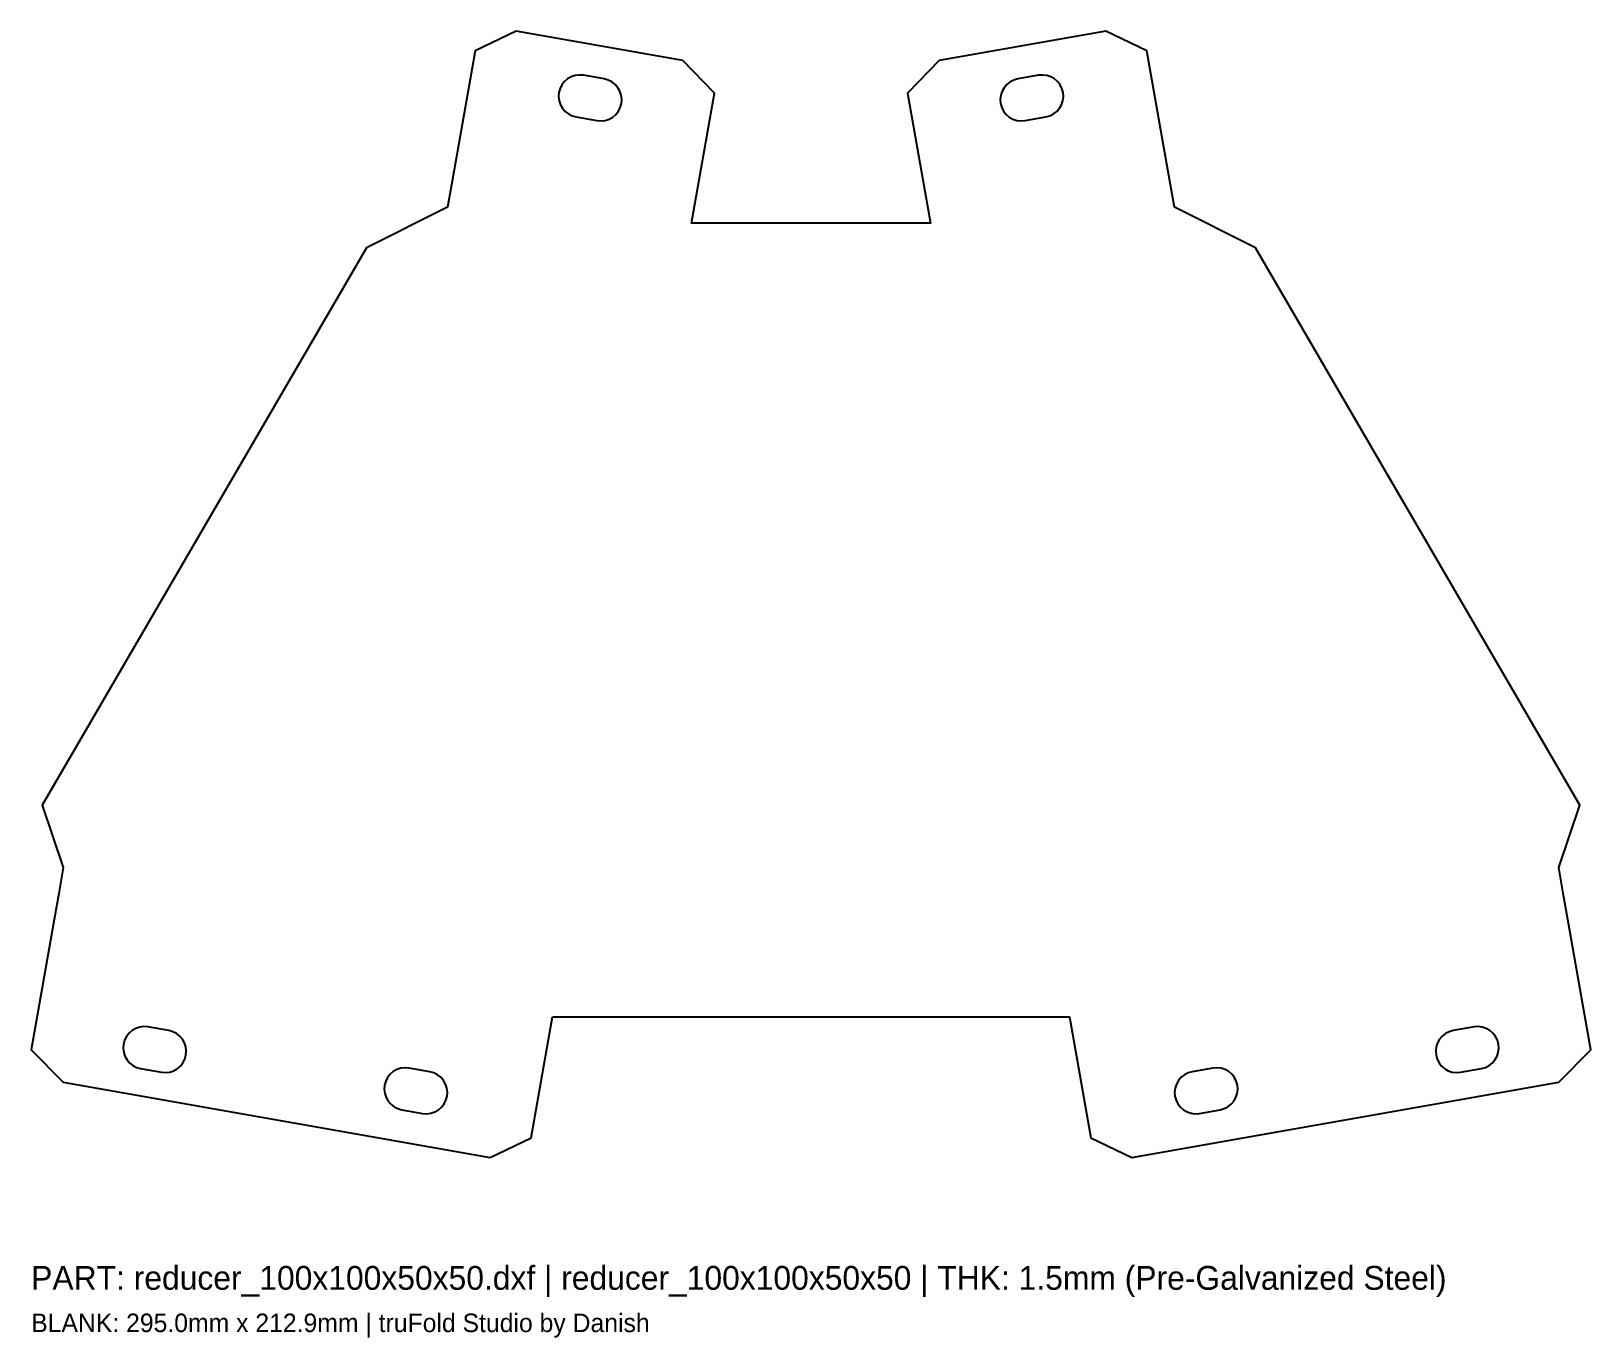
# Model space of a CAD drawing. Header units: millimetres. Extents: x 0 to 295, y -34 to 213.
import ezdxf

# ---------------------------------------------------------------- set-up
doc = ezdxf.new("R2010")
doc.units = ezdxf.units.MM
doc.layers.add('HOLES', color=7, linetype='CONTINUOUS')
doc.layers.add('OUTLINE', color=7, linetype='CONTINUOUS')

msp = doc.modelspace()

# ---------------------------------------------------------------- linework, layer by layer
at = {"layer": 'HOLES'}
for points in [[(104.454, 204.601), (103.672, 204.661), (102.894, 204.567), (102.148, 204.323), (101.465, 203.939), (100.87, 203.428), (100.386, 202.811), (100.031, 202.112), (99.82, 201.357), (99.76, 200.575), (99.854, 199.796), (100.098, 199.051), (100.483, 198.368), (100.993, 197.773), (101.61, 197.289), (102.31, 196.934), (103.065, 196.723), (107.004, 196.028), (107.786, 195.969), (108.564, 196.062), (109.31, 196.306), (109.993, 196.691), (110.588, 197.202), (111.072, 197.818), (111.427, 198.518), (111.638, 199.273), (111.698, 200.055), (111.604, 200.833), (111.36, 201.579), (110.975, 202.262), (110.465, 202.857), (109.848, 203.341), (109.148, 203.696), (108.393, 203.907)], [(191.924, 196.723), (192.679, 196.934), (193.379, 197.289), (193.996, 197.773), (194.506, 198.368), (194.891, 199.051), (195.135, 199.796), (195.229, 200.575), (195.169, 201.357), (194.958, 202.112), (194.603, 202.811), (194.119, 203.428), (193.524, 203.939), (192.841, 204.323), (192.095, 204.567), (191.317, 204.661), (190.535, 204.601), (186.596, 203.907), (185.841, 203.696), (185.141, 203.341), (184.524, 202.857), (184.014, 202.262), (183.629, 201.579), (183.385, 200.833), (183.291, 200.055), (183.351, 199.273), (183.562, 198.518), (183.917, 197.818), (184.401, 197.202), (184.996, 196.691), (185.679, 196.306), (186.425, 196.062), (187.203, 195.969), (187.985, 196.028)], [(22.093, 24.693), (21.311, 24.753), (20.533, 24.659), (19.788, 24.415), (19.104, 24.031), (18.509, 23.52), (18.025, 22.903), (17.671, 22.204), (17.459, 21.449), (17.4, 20.667), (17.493, 19.888), (17.737, 19.143), (18.122, 18.46), (18.633, 17.865), (19.249, 17.381), (19.949, 17.026), (20.704, 16.815), (24.643, 16.12), (25.425, 16.061), (26.204, 16.154), (26.949, 16.398), (27.632, 16.783), (28.227, 17.294), (28.711, 17.91), (29.066, 18.61), (29.277, 19.365), (29.337, 20.147), (29.243, 20.925), (28.999, 21.671), (28.615, 22.354), (28.104, 22.949), (27.487, 23.433), (26.788, 23.788), (26.032, 23.999)], [(274.285, 16.815), (275.04, 17.026), (275.739, 17.381), (276.356, 17.865), (276.867, 18.46), (277.252, 19.143), (277.495, 19.888), (277.589, 20.667), (277.53, 21.449), (277.318, 22.204), (276.964, 22.903), (276.48, 23.52), (275.885, 24.031), (275.201, 24.415), (274.456, 24.659), (273.678, 24.753), (272.896, 24.693), (268.956, 23.999), (268.201, 23.788), (267.502, 23.433), (266.885, 22.949), (266.374, 22.354), (265.99, 21.671), (265.746, 20.925), (265.652, 20.147), (265.712, 19.365), (265.923, 18.61), (266.277, 17.91), (266.762, 17.294), (267.357, 16.783), (268.04, 16.398), (268.785, 16.154), (269.564, 16.061), (270.346, 16.12)], [(71.484, 16.914), (70.703, 16.974), (69.924, 16.88), (69.179, 16.636), (68.496, 16.252), (67.9, 15.741), (67.416, 15.124), (67.062, 14.425), (66.851, 13.67), (66.791, 12.888), (66.885, 12.109), (67.129, 11.364), (67.513, 10.681), (68.024, 10.086), (68.641, 9.601), (69.34, 9.247), (70.095, 9.036), (74.034, 8.341), (74.816, 8.281), (75.595, 8.375), (76.34, 8.619), (77.023, 9.004), (77.618, 9.514), (78.103, 10.131), (78.457, 10.831), (78.668, 11.586), (78.728, 12.368), (78.634, 13.146), (78.39, 13.891), (78.006, 14.575), (77.495, 15.17), (76.878, 15.654), (76.179, 16.008), (75.424, 16.22)], [(224.894, 9.036), (225.649, 9.247), (226.348, 9.601), (226.965, 10.086), (227.476, 10.681), (227.86, 11.364), (228.104, 12.109), (228.198, 12.888), (228.138, 13.67), (227.927, 14.425), (227.573, 15.124), (227.089, 15.741), (226.493, 16.252), (225.81, 16.636), (225.065, 16.88), (224.286, 16.974), (223.505, 16.914), (219.565, 16.22), (218.81, 16.008), (218.111, 15.654), (217.494, 15.17), (216.983, 14.575), (216.599, 13.891), (216.355, 13.146), (216.261, 12.368), (216.321, 11.586), (216.532, 10.831), (216.886, 10.131), (217.37, 9.514), (217.966, 9.004), (218.649, 8.619), (219.394, 8.375), (220.173, 8.281), (220.955, 8.341)]]:
    msp.add_lwpolyline(points, close=True, dxfattribs=at)
at = {"layer": 'OUTLINE'}
msp.add_lwpolyline([(98.582, 26.625), (196.407, 26.625), (200.447, 3.709), (208.209, 0), (288.964, 14.239), (294.989, 20.379), (290.648, 44.999), (289.78, 49.923), (288.911, 54.847), (292.906, 66.64), (231.596, 171.982), (216.252, 179.689), (215.383, 184.613), (211.042, 209.233), (203.28, 212.941), (171.767, 207.385), (165.741, 201.245), (170.082, 176.625), (124.907, 176.625), (129.248, 201.245), (123.222, 207.385), (91.709, 212.941), (83.947, 209.233), (79.605, 184.613), (78.737, 179.689), (63.393, 171.982), (2.083, 66.64), (6.078, 54.847), (5.209, 49.923), (4.341, 44.999), (0, 20.379), (6.025, 14.239), (86.78, 0), (94.542, 3.709), (98.582, 26.625)], close=True, dxfattribs=at)

# ---------------------------------------------------------------- texts
at = {"layer": 'ANNOTATION'}
for s, height, p in [('PART: reducer_100x100x50x50.dxf | reducer_100x100x50x50 | THK: 1.5mm (Pre-Galvanized Steel)', 4.5, (0, -25)), ('BLANK: 295.0mm x 212.9mm | truFold Studio by Danish', 3.5, (0, -33))]:
    msp.add_text(s, height=height, dxfattribs=at).set_placement(p)

doc.saveas('drawing.dxf')
